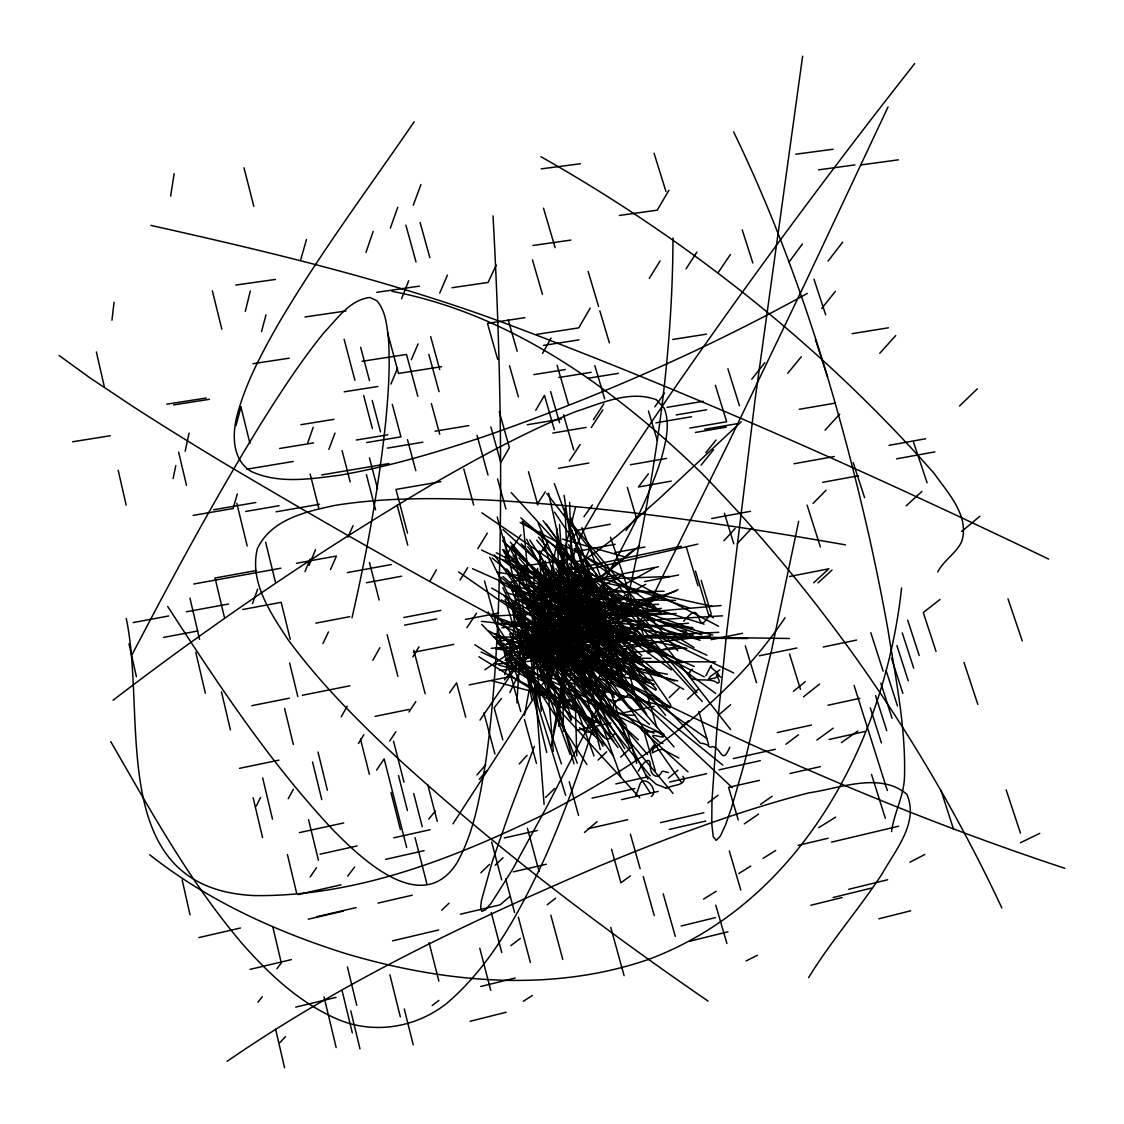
<?xml version="1.0" encoding="UTF-8"?>
<svg xmlns="http://www.w3.org/2000/svg" width="1124" height="1124" viewBox="0 0 1124 1124"><rect width="100%" height="100%" fill="white"/><g stroke="black" fill="none" stroke-linecap="round" stroke-linejoin="round"><path stroke-width="1.5" d="M672.981 237.979C672.658 372.943 650.065 506.994 618.425 637.884C599.345 712.63 576.176 786.505 545.168 857.233C520.229 910.454 492.228 964.547 446.804 1003.311C416.807 1027.181 375.641 1034.459 339.785 1020.156C301.387 1004.28 270.392 975.491 243.191 944.778C190.335 883.113 151.192 811.57 110.728 741.587M599.19 648.098C597.575 631.435 615.067 644.221 623.75 641.846C634.962 642.408 618.79 623.932 625.281 631.857M511.251 666.616L516.071 590.297M516.899 702.95L521.381 631.351M558.572 726.146L569.489 571.61M563.25 685.204L576.528 562.702M111.95 320.2L114.058 302.216M901.574 587.964C885.024 742.037 800.33 902.544 648.717 959.362C550.69 993.138 443.193 982.615 345.419 953.503C275.52 931.473 207.462 900.422 149.703 854.774M802.62 56.2L754.878 401.17L726.722 632.138L716.859 729.912L711.942 801.356L711.787 823.976L713.262 836.762L716.213 840.415L720.386 836.073L725.514 824.96L731.387 808.282L744.481 762.901L771.514 650.487L798.672 521.269M170.651 196.082L174.136 173.644M553.5 731.949L583.623 560.188M570.332 676.831L583.848 600.609M891.529 831.591C894.044 812.891 903.991 795.947 904.497 776.881C905.916 727.228 895.589 678.123 887.89 629.314A2052.171 801.243 56.9 0 0 868.796 534.869C837.254 396.561 795.581 259.77 733.607 131.859M524.472 715.243L556.506 544.395M173.082 478.613L175.808 465.575M551.238 746.167L583.131 596.97M185.179 451.216L189.099 433.077M351.995 617.793C366.761 553.275 378.662 488.027 385.673 422.188C388.356 393.639 390.45 364.864 388.244 336.202C386.586 323.909 385.321 310.617 376.947 300.782L369.866 297.467C349.887 299.869 337.495 318.556 324.555 331.973C301.007 360.832 280.705 392.121 260.951 423.664C214.796 498.677 173.04 576.289 132.225 654.323M245.313 311.348L250.315 290.976M548.034 615.882L575.558 507.05M236.026 425.546L241.056 406.607M261.513 331.65L265.995 314.832M546.84 695.18L574.982 591.688M548.02 685.766L582.162 564.122M300.74 259.672L306.473 239.538M237.29 493.928L233.075 508.54L193.131 515.396M705.844 675.805L711.169 665.296L711.576 667.951L717.632 672.812L718.812 675.145L714.906 678.109L708.443 679.191L710.607 676.212L719.894 669.834M504.732 674.667L511.898 650.403M365.974 252.408L373.182 231.375M622.134 655.798L625.253 649.222L625.689 656.711L624.424 663.244L626.223 659.746L628.316 658.776L630.929 666.125M307.681 443.053L313.217 427.275M252.521 603.644L257.663 589.06M541.515 676.198L553.935 640.961M390.323 228.13L397.77 207.266M413.281 205.228L420.924 184.561M617.259 643.799L616.107 649.265L617.526 652.693L616.921 648.155L614.744 647.227L601.972 660.786M328.854 449.403L335.008 433.063M534.392 746.322L509.748 811.5L492.143 862.01L481.409 900.591L480.636 907.967L481.803 911.353L485.259 909.976L491.329 903.022L512.642 869.231L547.093 806.245L592.25 718.896L726.863 446.34L804.939 283.599L888.044 106.935M401.591 298.773L408.686 280.705M729.799 747.179C721.833 765.5 722.254 748.977 712.742 746.547C707.67 748.57 711.225 745.184 701.896 743.189M304.969 571.68L310.14 558.937M309.03 565.527L315.507 549.65M390.941 384.029L397.531 368.18M411.314 359.736L418.072 343.902M439.709 293.195L447.422 275.127M330.512 569.559L336.441 556.043L296.427 563.279M621.909 696.402C603.827 709.694 617.188 715.665 635.271 715.243M558.375 620.181L589.721 548.779M347.948 537.23L353.091 525.611M635.664 795.483C637.814 791.647 638.643 787.348 640.329 783.316C645.696 774.872 659.24 790.931 651.274 796.537M496.218 265.081L488.083 282.461L452.017 287.716M322.939 643.574L328.461 631.913M509.86 692.595L532.2 645.429M256.328 806.006L260.571 797.422M638.292 771.275C641.973 764.222 651.232 752.518 650.375 768.366C651.358 776.108 658.369 779.705 661.853 771.64A6.266 4.426 45.5 0 1 663.09 771.247L668.344 772.539M689.658 672.616C686.132 684.867 711.127 676.198 717.323 683.111C723.898 683.111 709.792 668.134 720.723 677.196M288.236 798.714L293.42 789.217M542.513 353.414L551.069 338.057M341.246 716.817L347.133 706.279M372.831 660.308L379.842 647.747M429.677 581.515L436.449 569.756M590.198 308.074L578.748 327.871L536.471 334.39M535.755 410.274L544.466 395.367L554.343 429.733M668.963 190.195L657.217 210.188L619.366 215.443M937.739 572.004C943.724 560.033 956.679 553.289 961.947 540.855C969.394 515.157 947.532 492.509 933.96 473.19C822.29 346.67 687.719 239.735 540.925 156.714M358.472 743.47L363.839 734.703M477.841 548.638L487.324 533.141M412.845 656.88L418.985 646.862M460.053 580.054L467.668 567.648M649.265 278.415L660.055 260.965M808.62 977.627C830.664 941.533 858.652 909.555 881.862 874.233C894.985 850.685 919.502 822.403 906.731 794.148C879.727 771.528 839.544 788.542 808.929 792.841C737.372 811.205 668.26 837.717 600.019 865.733C470.956 920.949 343.003 981.421 227.146 1061.295M686.033 268.833L696.908 252.029M452.986 823.822C506.784 740.463 561.55 657.582 609.798 570.823C629.215 534.968 648.239 498.606 661.024 459.772C665.45 443.137 670.592 425.223 664.326 408.363L656.332 399.737C629.44 389.803 601.199 403.404 575.671 411.609C527.521 430.998 481.845 455.894 436.857 481.648C324.485 547.613 216.482 620.982 113.074 700.224M537.23 504.212L545.309 491.806M593.472 419.716L603.869 403.783M505.055 557.04L513.036 544.831L522.491 578.874M512.249 548.062L520.974 534.771M569.348 460.981L580.11 444.57M591.28 427.542L602.886 409.839M389.691 741.067L395.915 731.682M408.967 711.984L415.81 701.643M466.882 627.726L476.52 613.24M376.624 770.066L384.155 758.883L406.677 847.538M650.122 750.031L654.435 744.622L652.159 752.954L658.495 749.849L662.654 749.469L678.896 757.955M718.124 272.64L730.431 254.502M479.99 720.105L541.262 630.255M310.112 877.043L316.49 867.742M414.18 121.771C367.998 189.183 318.893 254.727 277.558 325.314C261.147 354.327 245.173 384.099 236.771 416.582C232.19 435.62 232.345 460.039 251.172 471.42C278.822 484.205 310.308 478.908 339.42 475.269C388.159 466.867 435.676 452.719 482.533 437.096C594.526 398.346 703.596 350.758 807.341 293.406M539.604 554.273L548.568 541.361M449.544 692.848L456.597 682.844L465.729 717.21M654.814 406.846L664.523 393.161M785.058 617.68C727.495 703.793 639.584 764.011 549.355 811.823C457.454 856.924 357.966 896.98 253.982 895.575C104.195 888.381 147.455 717.014 126.225 618.439M583.974 516.661L592.418 504.901M569.938 541.754L578.368 530.078L610.248 524.234M789.048 262.047L802.424 243.936M683.715 621.165L685.668 618.79A35.771 34.563 24.6 0 1 688.928 615.671C702.472 601.818 695.798 638.348 709.511 614.645A3.681 0.773 47 0 1 710.27 615.025L713.318 617.821M648.393 473.808L638.432 486.987L671.309 481.114M276.869 968.748L281.295 962.945L272.935 927.342M347.709 876.102L354.65 867.011M828.093 261.007L842.691 242.152M625.928 530.528L637.055 516.309M533.745 649.11L544.971 634.779M914.697 63.59C830.144 170.792 748.949 280.649 671.295 392.936C646.426 429.298 621.825 465.87 599.022 503.58C589.735 521.143 576.935 537.918 573.352 557.827L575.067 561.298L579.548 561.298L586.405 558.277L595.298 552.643L617.919 535.108L659.268 498.62L741.222 421.739M257.986 1002.215L262.285 996.721M751.745 379.252L764.812 362.701M504.493 679.964L589.285 573.24M501.487 698.51L494.153 707.769L502.821 739.929M705.872 452.635L715.974 440.06M821.686 308.454L835.385 291.411M701.109 465.097L713.557 449.698M787.713 373.294L801.342 356.73M428.708 819.059L435.353 811.106M476.969 774.998L485.779 764.713M479.26 779.339L486.467 771.036M565.723 685.303L574.153 675.664M610.501 634.119L620.308 622.907M879.755 353.315L895.758 335.5M514.539 666.644L575.179 600.019M519.218 763.969L527.1 755.342M597.406 678.784L606.258 669.103M723.87 540.799L735.152 528.463M825.044 430.155L839.698 414.124M542.569 654.955L596.338 596.999M539.689 659.999L602.197 593.219M737.302 543.58L751.436 528.463M691.415 670.199L692.468 669.131M279.974 1042.468L285.538 1036.707M813.13 503.397L826.056 490.204M545.618 797.394L554.694 788.486M959.46 406.073L977.318 388.82M598.066 760.063L606.735 751.745M441.69 910.229L449.01 903.218M480.805 872.758L489.46 864.468M669.159 697.653L679.008 688.295M495.136 865.227L503.06 857.724M620.617 757.14L630.409 748.05M687.481 699.24L698.327 689.237M813.678 582.794L828.866 568.786L789.568 576.5M818.019 582.906L832.013 570.065M906.183 505.828L921.961 491.399M678.503 729.631L688.534 720.709M719.922 713.965L730.67 704.72M509.312 896.938L500.11 904.848L460.39 914.191M584.48 832.448L597.041 821.658M961.666 531.469L979.945 516.211M668.359 778.145L677.997 770.123M523.039 641.973L639.556 545.814M793.389 691.33L805.29 681.678M534.532 630.185L633.191 550.254M803.491 696.838L819.536 684.109M547.262 904.736L555.579 898.202M939.987 599.485L923.282 612.538L936.039 651.428M432.164 1005.559L438.95 1000.402M510.858 945.621L520.314 938.428M707.881 802.887L718.081 795.23M785.943 744.229L798.504 734.787M630.395 875.877L620.912 882.776L611.526 849.182M816.867 740.084L833.263 728.141M841.412 742.585L857.865 730.993M760.526 804.363L772.188 796.228M744.257 823.892L758.531 814.085M484.88 669.735L582.949 603.757M526.468 607.634L576.907 575.376M523.292 1001.287L532.298 995.541M515.804 657.062L545.21 638.558M738.791 873.545L750.706 866.098M762.999 858.413L775.701 850.461M703.554 899.116L716.157 891.304M818.651 827.7L835.708 817.12M519.878 642.268L654.308 568.013M554.722 594.189L591.912 573.802M542.625 618.888L622.556 574.968M507.205 659.366L645.78 584.283M909.948 862.206L924.841 854.451M533.282 660.561L656.725 596.816M746.083 960.95L757.421 955.245M1020.409 842.747L1039.784 833.362M517.658 662.865L678.025 589.58M557.335 625.211L628.723 597.041M534.673 637.308L675.917 591.126M549.467 628.19L658.945 595.172M520.44 616.528L570.697 601.916M470.169 1021.266L506.137 1012.246M878.799 918.8L910.707 910.805M480.749 986.507L515.213 978.021M810.84 905.256L842.143 897.542M689.532 941.28L727.945 931.796M681.2 925.993L715.44 917.62M848.704 889.295L887.637 879.755M833.081 897.528L871.395 888.115M295.724 1007.132L336.062 997.353M831.479 842.157L898.582 826.224M250.062 969.366L291.397 959.615M392.599 940.858L438.641 929.97M798.096 845.36L828.177 838.237M501.599 645.246L654.716 609.447M567.072 574.195L697.793 544.114M316.645 916.72L356.238 907.588M308.285 919.193L343.298 911.1M377.959 903.106L412.297 895.182M513.331 871.845L546.376 864.23M660.603 822.628L703.863 812.736M198.836 937.585L240.508 928.003M669.202 829.442L705.661 821.068M298.099 894.578L341.022 884.827M588.189 828.697L627.726 819.719M385.56 859.354L424.155 850.671M504.311 837.956L537.244 830.524M759.431 780.379L728.563 787.348L738.229 819.93M790.017 773.481L820.323 766.638M621.516 799.614L658.257 791.38M615.826 783.906L647.059 776.979M733.34 758.588L775.363 749.286M829.034 739.48L864.918 731.513M320.003 854.198L357.081 845.951M393.765 837.801L430.085 829.737M591.997 798.152L634.863 788.598M719.009 769.856L760.302 760.653M669.693 781.967L706.603 773.734M299.406 832.617L343.761 822.923M777.232 732.553L811.486 725.05M827.981 705.24L859.804 698.341M620.518 713.403L654.168 706.293M577.427 730.094L610.922 722.985M510.071 582.302L681.439 546.264M239.482 768.352L278.949 760.147M823.246 647.017L856.614 640.076M759.304 655.784L796.888 648M375.079 716.381L409.052 709.427M519.513 632.391L565.147 623.118M509.608 649.686L589.243 633.543M624.761 648.857L657.442 642.254M469.186 684.909L512.628 676.1M647.607 652.58L679.542 646.089M711.169 639.654L742.514 633.276M576.387 583.075L658.397 566.777M302.3 695.278L349.817 685.809M251.832 705.675L289.374 698.187M571.147 625.661L601.972 619.591M413.506 652.313L453.717 644.417M556.029 611.119L587.95 604.909L578.902 573.198M404.556 625.155L436.702 618.959M575.629 594.849L610.29 588.175M644.586 581.558L678.559 575.01M465.448 619.45L498.733 613.016M403.699 617.526L440.734 610.43M315.746 623.146L349.733 616.697M578.017 551.196L615.193 544.269M163.528 637.406L197.712 630.986M614.814 552.657L644.923 546.995M186.331 611.793L228.608 603.981M133.18 622.556L168.726 615.98M711.633 518.515L750.495 511.308M366.48 582.738L401.633 576.219M242.686 609.503L281.169 602.338L290.245 639.233M822.642 482.322L858.567 475.747M347.372 572.594L391.391 564.515M896.587 458.831L934.901 451.876M255.977 570.599L215.049 578.003L224.378 617.174M193.707 584.016L280.86 568.224M889.028 445.329L925.642 438.753M793.966 463.748L834.317 456.499M630.466 464.746L666.616 458.395M440.917 481.662L395.971 489.432L407.52 533.127M276.068 511.813L319.483 504.283M558.628 468.287L588.765 463.046M213.658 509.734L255.865 502.498M689.799 428.061L726.68 421.739L715.37 385.293M799.248 409.291L834.949 403.165M704.692 429.27L737.288 423.664M695.405 432.459L726.371 427.12M245.692 511.462L279.117 505.702M655.91 422.807L691.583 416.737M667.066 407.352L703.273 401.282M552.797 433.063L586.124 427.429M321.745 474.918L388.904 463.552M676.156 414.939L706.645 409.768M246.76 469.214L293.28 461.458M387.358 448.111L422.877 442.182M527.325 424.732L561.452 419.027M279.623 448.49L313.568 442.898M356.252 440.046L387.85 434.819M366.579 442.547L400.959 436.857L392.29 404.331M435.016 431.209L468.75 425.617M502.428 640.778L627.923 620.308M558.853 377.524L591.224 372.311M852.118 333.659L888.396 327.801M300.909 424.689L333.983 419.336M587.95 378.254L618.425 373.323M72.624 441.76L110.293 435.761M533.802 374.615L565.231 369.585M672.714 339.476L706.364 334.165M344.169 391.812L377.861 386.487M166.745 404.176L206.254 398.022M543.468 345.419L579.029 339.87M173.574 404.921L209.443 399.315M441.591 366.691L398.514 373.449L387.555 332.662M362.068 361.296L406.495 354.439L417.833 396.379M523.686 645.864L645.359 627.066M252.984 363.698L289.233 358.177M524.908 317.656L487.479 323.333L497.651 359.315M530.275 639.022L583.089 631.126M305.011 316.982L345.883 310.983M376.709 292.324L419.449 286.128M519.752 566.552L571.428 559.204M235.745 285.046L275.408 279.454M532.846 245.482L570.936 240.086M818.581 169.836L854.971 164.891M860.759 164.947L898.385 159.833M795.764 154.213L833.123 149.239M541.262 168.853L580.462 163.739M501.922 627.838L661.544 608.351M504.985 660.336L710.41 635.861M499.435 670.382L640.792 656.711M523.391 668.963L630.929 659.338M518.038 623.399L721.186 605.527M533.619 636.577L688.492 623.23M495.403 664.158L683.771 648M523.896 623.061L676.226 613.437M538.888 626.714L722.577 615.826M491.272 648.267L539.97 645.541M493.801 616.05L603.56 610.206M507.711 642.141L718.84 632.32M496.33 648.703L608.14 644.108M541.276 581.024L669.834 576.5M534.926 617.891L665.534 613.184M523.924 643.504L643.462 639.668M528.589 608.295L658.65 604.333M554.947 592.994L664.129 591.266M531.329 660.982L715.651 661.867M493.577 636.957L747.629 638.516M523.334 626.7L604.487 627.796M543.356 634.905L789.455 638.488M583.89 598.6L675.566 600.427M651.105 658.341L642.282 658.257L638.868 659.9L634.245 651.976L633.388 657.034L630.367 658.903L623.609 657.484L616.851 653.564M532.158 659.676L682.437 662.57M679.627 630.466L686.076 631.21L687.607 634.203L683.617 633.234L690.431 634.624M537.792 619.085L692.777 627.543M665.689 787.952L656.346 784.355L645.977 775.167M505.856 622.471L618.453 629.693M543.805 628.176L580.139 630.494M532.453 650.36L571.371 652.974M511.87 621.741L636.015 633.824M527.212 636.1L611.751 644.488M521.157 652.159L549.959 655.011M481.465 621.319L571.385 631.604M564.529 699.002L571.652 700.477A3.583 1.588 8.8 0 1 572.65 701.179L573.465 708.471A8.008 3.133 15.6 0 0 574.209 709.356M523.405 611.92L693.325 637.28M497.201 572.257L638.053 593.528M511.518 590.536L643.504 610.697M495.614 648.745L619.535 667.656M845.529 544.859C727.832 524.304 609.348 506.755 489.966 500.124C438.388 497.904 386.403 497.201 335.261 505.336C306.276 511.532 271.137 519.204 257.34 548.779C249.233 582.218 270.631 613.016 288.011 639.612C320.986 684.418 360.649 723.673 401.24 761.496C497.412 848.845 601.059 927.665 708.134 1001.119M506.601 643.912L667.375 674.231M391.784 291.285C511.757 314.158 614.73 389.213 700.912 472.445C824.791 599.106 926.766 747.601 1001.877 908.009M548.02 619.057L686.848 648.408M559.345 572.762L712.391 606.398M511.448 623.328L617.062 646.637M150.855 225.376C271.249 252.352 391.686 280.916 507.458 324.148C691.625 393.316 871.367 473.907 1048.622 559.078M519.204 651.386L654.126 684.235M498.859 665.197L670.03 707.558M531.554 644.263L677.744 680.933M544.452 582.625L660.87 612.397M491.624 680.708L570.289 701.601M521.761 583.876L712.799 635.032M562.365 539.113L625.787 557.167M529.404 594.877L606.454 616.992M635.13 667.965C627.796 665.942 640.539 675.622 634.442 673.431C621.417 664.691 631.477 681.242 617.455 672.939M560.131 624.031L632.643 645.092M513.865 585.59L700.182 640.244M510.015 575.685L650.557 618.045M547.669 575.109L704.074 624.171M506.446 592.615L636.24 634.54M551.673 585.73L701.91 634.99M537.469 641.34L617.329 667.501M546.671 571.638L656.599 608.182M511.364 633.29L652.805 680.708M569.994 567.283L689.265 607.958M1064.835 868.304C767.13 769.926 489.221 620.841 220.529 461.065A1057.234 66.499 27 0 1 132.927 406.495L89.723 377.706L59.165 355.521M525.596 570.655L694.07 629.412M490.05 615.011L674.709 681.046M551.322 604.923L625.956 633.458M519.232 630.283L601.396 663.722M516.956 652.089L624.48 696.81M514.876 589.763L694.379 666.49M494.616 633.557L625.998 689.827M515.073 634.4L602.576 672.728M472.544 568.688L620.012 634.47M547.557 570.374L696.852 638.418M522.323 624.438L653.578 684.657M498.438 623.736L625.323 682.394M481.522 550.058L706.926 655.25M481.142 652.004L654.013 733.255M514.637 663.61L663.933 734.45M571.034 594.189L733.705 672.939M546.222 643.097L659.17 699.044M567.381 607.648L704.214 676.803M530.584 583.623L681.327 662.177M520.173 522.59L718.573 626.251M516.295 599.218L662.584 676.241M496.302 552.755L590.507 602.619M501.206 599.851L612.383 659.282M512.291 676.957L599.261 723.744M488.982 631.028L567.311 673.402M562.787 579.829L599.991 600.019M527.549 645.26L614.673 694.07M538.817 597.462L602.843 634.793M499.126 581.726L683.645 689.335M491.722 588.049L647.087 680.034M548.062 587.529L639.064 641.916M519.443 598.966L630.592 665.464M662.921 743.54L661.333 742.585M550.535 626.799L655.798 690.262M610.557 669.553L614.196 671.506A39.551 20.19 7.8 0 0 617.343 673.009M539.197 636.451L648.604 703.498M478.852 656.739L551.027 701.025M555.172 561.733L694.014 647.48M559.794 587.402L668.443 654.828M537.258 627.754L634.287 689.405M474.848 644.74L593.514 720.582M545.533 632.039L568.21 646.778M481.817 512.811L627.108 612.088M508.61 605.597L619.493 682.254M657.751 740.238C640.076 728.619 674.372 743.062 659.83 733.41C654.618 728.001 642.492 736.627 641.031 727.523M458.536 571.919L646.272 702.458M513.275 602.59L706.701 738.454M574.097 548.582L654.983 606.553M508.891 641.017L624.86 724.671M554.076 584.283L671.351 669.834M614.842 615.629C621.151 623.258 625.07 610.487 618.425 608.548C616.5 612.833 624.593 626.293 615.643 615.32M573.156 588.892L715.651 693.41M522.084 521.648L654.702 621.08M505.041 559.134L528.435 576.724M537.946 585.773L635.692 659.816M523.995 577.806L630.606 658.889M546.882 586.068L601.551 627.698M534.167 608.309L562.351 629.988M574.336 709.342L585.646 716.339L590.817 720.835A14.654 13.291 50 0 1 592.812 723.772L595.242 733.396M502.99 560.188L616.992 651.133M542.555 549.271L608.899 602.492M544.69 620.827L722.774 765.065M519.358 618.059L609.32 691.035M558.867 617.469L669.764 707.867M525.54 635.987L605.597 701.151M502.47 549.819L639.149 661.6M518.515 566.524L630.817 659.409M529.98 585.59L608.365 650.922M528.744 570.023L637.617 661.362M492.157 558.01L625.885 670.41M504.634 543.454L661.474 676.142M520.833 517.911L649.756 627.515M529.067 588.54L604.445 652.623M500.882 577.188L575.052 640.188M535.741 626.588L590.76 673.402M579.422 727.748L582.878 730.235A28.17 21.82 70.3 0 0 586.798 732.005L593.374 732.553A4.552 3.541 71.8 0 0 594.652 731.415C595.284 715.426 601.902 747.404 611.906 736.754A21.131 10.664 44.8 0 0 614.491 733.199M543.651 600.736L627.782 673.964M505.87 658.327L605.134 745.142M503.06 576.598L610.585 671M543.988 629.988L649.489 724.446M502.512 540.714L578.748 609.194M502.878 529.516L641.79 655.489M525.596 637.406L638.32 739.831M535.951 632.882L687.972 771.837M612.833 613.957L610.276 611.428M603.869 694.491C610.922 704.256 621.684 701.418 628.709 694.239A4.608 2.951 61.1 0 1 629.96 694.506L633.81 697.948L642.83 709.68M522.871 633.149L613.086 716.367M503.004 643.097L603.939 736.571M508.203 585L613.226 682.886M553.387 618.79L732.188 787.615M535.038 627.965L606.834 697.217M509.327 602.731L608.07 698.482M511.209 546.138L642.45 673.824M553.626 637.448L613.493 695.587M527.226 631.463L566.37 670.396M569.166 563.489L649.152 643.827M603.237 693.873L601.565 692.103M543.875 582.513L700.702 743.47M481.789 624.466L551.758 697.372M495.305 637.982L557.546 703.034M521.241 543.777L614.603 642.197M522.463 599.008L558.867 637.982M682.844 776.417L683.294 776.937A18.363 10.58 -29.1 0 1 684.109 778.581M497.44 642.689L639.767 797.815M511.223 492.621L702.317 701.573M518.979 557.911L576.542 624.073M537.553 623.806L626.054 725.359M547.669 639.682L647.55 754.415M551.715 568.603L656.416 689.265M503.636 549.636L674.049 746.954M510.24 542.063L546.025 583.553M515.256 576.654L607.241 683.28M540.433 633.444L569.208 667.164M586.981 563.222L696.908 692.581M536.71 540.194L638.839 661.291M516.942 606.946L673.009 793.389M563.925 514.033L677.814 650.852M496.035 614.997L573.563 708.303M538.565 537.146L625.084 643.462M573.085 601.256L665.605 715.328M504.058 595.594L650.164 775.827M521.058 554.708L630.03 690.909M522.056 572.65L628.709 707.895M514.553 615.657L618.074 747.558M546.854 493.577L730.586 729.588M527.493 627.094L596.942 718.868M543.131 520.735L633.079 640.09M527.732 546.657L598.614 640.877M520.932 617.16L613.802 741.152M520.51 625.885L596.071 732.904M537.975 576.05L681.341 782.248M494.349 554.877L578.2 675.693M507.978 602.928L613.409 756.241M546.489 524.135L670.916 705.296M518.628 637.125L567.17 707.965M506.769 568.941L585.702 685.233M529.165 638.853L594.371 735.138M554.455 512.038L644.431 646.314M554.891 546.91L645.738 682.774M513.064 555.537L579.928 655.657M532.2 612.439L650.065 792.575M529.811 539.956L611.4 665.478M488.223 612.018L586.925 764.531M167.687 606.482C218.351 684.544 269.915 762.887 333.898 830.861C362.49 859.663 421.711 916.257 456.386 863.808C474.412 832.28 480.018 795.764 485.933 760.456C493.52 705.998 496.794 651.077 498.831 596.17C502.765 469.411 499.955 342.511 493.029 215.906M503.974 552.039L627.361 743.147M555.902 568.688L600.736 639.106M590.479 575.966L630.438 639.626M511.139 550.816L620.237 724.376M522.857 582.977L624.775 748.767M539.056 593.683L584.522 668.935M560.567 570.444L646.721 714.302M526.004 604.305L602.97 746.378M520.595 633.234L558.502 707.418M526.622 539.267L647.86 779.072M489.657 557.181L571.062 720.498M497.988 636.437L519.836 681.594M556.647 540.756L618.467 672.208M509.678 633.824L531.54 680.596M564.22 611.301L610.88 714.063M538.143 523.25L602.843 666.982M502.892 587.669L544.508 680.09M560.117 602.295L576.598 641.031M567.339 585.056L614.336 697.526M543.524 584.115L586.292 686.272M568.688 544.704L625.534 685.851M581.895 527.69L625.492 642.507M511.645 588.92L577.286 763.294M557.729 593.191L596.113 695.714M536.907 599.359L593.992 755.96M554.329 483.559L616.374 654.491M577.525 569.208L604.529 643.701M540.981 556.225L620.813 776.628M520.538 617.231L570.065 754.316M570.739 517.644L612.566 639.022M539.857 559.752L588.302 701.39M1008.003 598.867L1022.25 640.877M529.671 670.466L561.466 763.927M573.437 581.993L629.777 748.556M610.529 537.23L649.377 652.805M913.559 442.28L927.103 482.8M963.956 662.387L977.866 704.411M1006.135 789.807L1020.494 833.207M814.001 279.216L825.676 314.846M907.686 620.181L919.193 655.489M815.434 339.574L827.503 376.666M853.186 462.54L864.623 497.721M902.263 632.896L913.714 668.176M571.385 530.444L621.572 684.938M896.868 645.555L908.262 680.807M940.943 790.214L953.588 829.371M891.501 658.144L902.839 693.353M886.148 670.663L897.444 705.844M742.191 229.802L752.841 263.016M870.805 632.686L883.155 671.197M880.837 683.125L892.063 718.278M684.165 778.553C684.474 785.704 672.602 784.833 667.825 787.798A6.997 3.33 -16.3 0 1 665.703 787.938M875.554 695.531L886.724 730.642M807.102 505.126L820.38 546.966M870.285 707.867L881.413 742.95M854.071 685.401L887.3 790.537M540.012 531.231L575.347 643.307M871.521 774.408L885.333 818.286M727.888 368.742L739.451 405.75M654.028 153.201L665.97 191.487M789.526 654.028L800.457 689.377M505.168 599.485L565.653 795.328M724.404 513.176L733.789 543.805M539.464 593.767L557.771 653.634M540.588 617.231L571.61 719.065M745.324 645.879L756.522 682.746M701.151 580.349L711.267 614.013M648.45 410.977L657.315 440.453M695.461 571.048L708.443 614.266M686.399 547.36L697.906 585.745M588.147 271.474L598.586 306.487M599.851 310.884L609.391 342.904M698.861 711.506L708.64 744.636M594.877 365.693L604.67 398.894M627.347 487.338L636.1 517.054M543.496 208.165L555.115 247.645M729.307 850.952L740.828 890.124M532.453 259.883L542.456 294.291M715.777 905.199L726.891 943.486M557.097 365.272L568.547 404.71M647.424 694.913L656.852 727.509M563.546 414.826L573.718 450.007M550.591 391.559L559.597 422.793M628.794 672.335L637.982 704.228M643.785 730.797L655.236 770.614M584.424 558.361L593.163 588.85M626.11 726.596L636.62 763.365M508.231 319.947L517.166 351.236M663.202 893.819L675.285 936.32M509.509 365.665L518.347 396.814M643.265 876.594L654.294 915.653M528.463 471.715L537.848 504.971M582.836 665.745L592.193 698.875M630.395 834.205L640.16 868.768M499.253 411.553L509.397 447.689L500.812 462.526L490.865 426.923M571.807 529.727L612.355 674.709M497.553 478.922L505.912 509.017M420.095 222.482L429.86 257.663M477.012 435.325L488.013 475.073M484.528 580.996L520.735 711.604M497.201 517.026L509.256 560.553M610.739 927.356L624.101 975.66M569.236 781.7L578.551 815.392M405.89 225.165L416.021 261.99M556.324 539.59L610.149 735.532M430.675 336.638L439.723 369.571M463.776 468.891L473.696 505.069M428.82 354.327L439.048 391.686M528.968 598.671L573.999 763.856M524.486 719.515L536.471 763.421M431.377 403.586L439.723 434.271M527.381 828.149L539.056 871.423M550.844 915.175L562.773 959.404M483.882 712.841L494.925 754.035M407.464 439.639L415.796 470.731M518.347 917.142L530.402 962.537M505.631 878.771L514.581 912.477M360.663 347.302L369.473 380.614M491.652 842.031L501.669 879.867M372.227 400.467L380.53 431.883M397.165 505.168L407.745 545.224M363.656 395.451L372.381 428.595M344.113 339.209L354.917 380.277M491.23 912.463L501.754 952.576M369.445 457.847L377.538 488.715M413.801 650.248L425.195 693.831M366.396 474.665L375.599 509.889M479.779 948.178L490.738 990.399M342.047 450.513L350.182 481.943M427.738 784.566L437.264 821.363M369.445 562.45L379.153 600.019M387.12 634.723L397.882 676.339M553.12 566.018L600.272 749.624M413.73 793.53L422.259 826.772M393.512 741.194L404.022 782.262M243.992 167.799L253.841 206.366M415.051 837.577L426.783 883.506M398.528 775.644L407.422 810.516M310.154 474.033L318.809 508.16M390.983 792.49L400.383 829.526M429.101 942.685L438.866 981.126M360.481 739.016L369.374 774.31M404.289 1008.945L413.225 1044.842M389.902 974.817L400.327 1016.883M212.338 290.793L221.835 329.206M241.126 407.703L249.95 443.432M317.994 752.026L327.407 790.355M265.643 542.288L275.535 582.499M289.599 662.977L297.832 696.585M312.528 761.903L321.773 799.628M236.813 503.341L247.182 545.955M284.611 708.527L293.336 744.453M347.428 967.019L356.744 1005.334M308.566 819.621L318.429 860.281M350.772 1010.827L359.989 1048.889M342.23 991.171L352.29 1032.801M511.027 604.178L546.728 752.546M324.007 996.805L336.16 1047.568M287.407 854.507L296.511 892.596M262.665 777.906L272.486 819.129M178.618 452.129L186.486 485.315M253.139 797.759L262.566 837.619M221.456 691.808L230.42 729.898M189.956 598.165L199.608 639.359M195.787 652.299L205.341 693.227M275.619 1029.247L284.583 1067.8M523.166 567.704L550.844 687.621M96.355 351.967L104.237 386.347M503.931 537.047L522.688 618.917M118.189 470.282L126.169 505.098M129.007 643.883L136.411 676.76M182.172 879.951L190.026 914.838M548.61 493.169L594.989 702.837M518.15 630.452L531.835 699.395M515.129 555.115L537.736 703.975M564.107 495.305L578.958 595.973M542.962 585.871L551.392 673.192M522.941 521.157L541.304 711.099M537.553 568.266L553.317 751.239M531.245 635.833L544.086 804.433M559.513 524.388L569.334 665.408M540.489 608L543.932 672.433M556.787 528.097L565.189 708.865M545.379 561.129L549.973 667.67M539.717 550.732L544.564 667.839M565.035 507.809L571.484 671M569.657 502.344L576.795 755.904M560.693 560.483L563.461 731.513M533.9 568.21L534.659 669.005M614.87 615.98A25.346 11.366 60.5 0 1 612.833 614.322M631.519 666.392A38.623 19.642 64.9 0 1 631.913 669.553M689.335 672.573A35.153 17.548 -0.5 0 1 690.923 670.101M689.518 634.02A24.883 1.531 15.3 0 1 693.452 635.074M660.982 743.048A62.438 38.314 28.5 0 1 657.343 740.674"/></g></svg>
